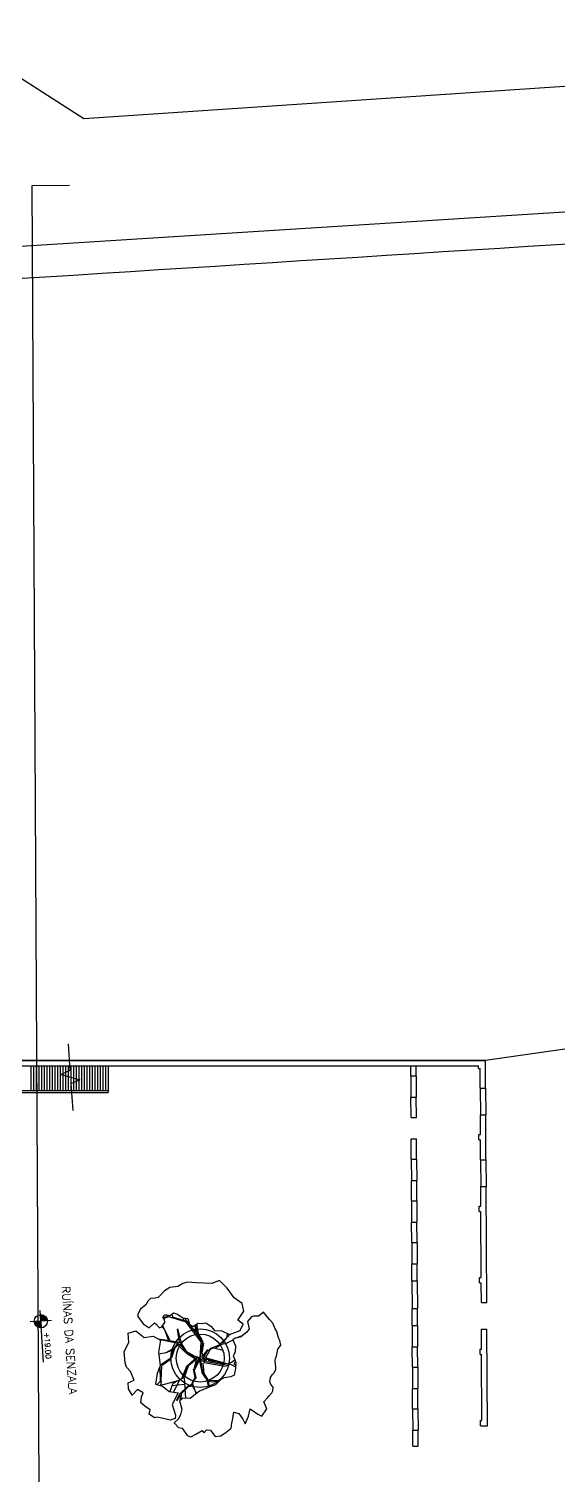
# Model space of a CAD drawing. Header units: millimetres. Extents: x 55520 to 96084, y -58491 to -49645.
# Drawn here: x 58609.7 to 58659.3, y -57673.1 to -57537.5 of the extents above; entities that cross this region are included whole.
import ezdxf
from ezdxf.enums import TextEntityAlignment as Align

# ---------------------------------------------------------------- set-up
doc = ezdxf.new("R2010")
doc.units = ezdxf.units.MM
doc.linetypes.add('HIDDEN', pattern=[9.525, 6.35, -3.175])
for name, color, linetype in [('05_Mobiliário', 1, 'Continuous'), ('Alvenaria Corte', 30, 'Continuous'), ('Alvenaria Vista', 40, 'Continuous'), ('ARQ-COTAS', 1, 'Continuous'), ('ARQ-SÍMBOLOS', 2, 'Continuous'), ('ARQ-TEXTO2', 2, 'Continuous'), ('ARQ-TEXTO3', 3, 'Continuous'), ('Curvas de Nível', 10, 'Continuous'), ('Limite Terreno', 20, 'Continuous'), ('Limites', 250, 'Continuous'), ('Linha Fina', 100, 'Continuous'), ('Projeção', 60, 'HIDDEN'), ('Árvores Existentes', 114, 'Continuous')]:
    doc.layers.add(name, color=color, linetype=linetype)
doc.styles.add('ROMANS', font='romans.shx')

# ---------------------------------------------------------------- blocks, each defined once
blk = doc.blocks.new('ARBOL')
at = {"color": 0, "linetype": 'ByBlock'}
for p, q in [((-1.375, 4.169), (-1.336, 4.042)), ((-1.336, 4.131), (-1.358, 4.18)), ((-1.336, 4.042), (-1.347, 3.661)), ((-1.302, 3.638), (-1.336, 4.131)), ((-1.034, 4.388), (-1.216, 4.399)), ((-0.978, 4.411), (-1.203, 4.42)), ((-0.543, 3.996), (-1.034, 4.388)), ((-0.889, 4.31), (-0.907, 4.428)), ((-0.509, 4.007), (-0.889, 4.31)), ((-0.587, 4.074), (-0.58, 4.163)), ((-0.33, 3.169), (-0.543, 3.996)), ((-0.52, 4.03), (-0.529, 4.132)), ((-0.353, 3.494), (-0.509, 4.007)), ((-1.203, 3.549), (-1.65, 3.817)), ((-1.079, 3.416), (-1.604, 3.774)), ((-0.978, 3.405), (-1.203, 3.549)), ((-1.013, 3.448), (-0.912, 3.884)), ((-0.967, 3.437), (-0.9, 3.895)), ((-0.364, 3.572), (-0.3, 3.784)), ((-0.298, 3.448), (-0.353, 3.494)), ((-0.33, 3.505), (-0.263, 3.774)), ((-0.298, 3.471), (-0.236, 3.794)), ((-1.48, 3.047), (-1.906, 2.969)), ((-1.893, 2.935), (-1.502, 3.024)), ((-1.593, 3.281), (-1.837, 3.338)), ((-1.357, 3.282), (-1.614, 3.282)), ((-1.269, 3.327), (-1.593, 3.281)), ((-1.246, 3.327), (-1.48, 3.047)), ((-1.313, 3.315), (-1.48, 3.047)), ((-1.113, 3.416), (-1.269, 3.327)), ((-1.102, 3.37), (-1.246, 3.327)), ((-1.102, 3.37), (-0.967, 3.058)), ((-1.022, 3.292), (-1.079, 3.416)), ((-0.933, 3.013), (-1.013, 3.393)), ((-0.912, 3.047), (-0.978, 3.405)), ((-0.721, 2.678), (-0.944, 2.991)), ((-0.744, 2.756), (-0.933, 3.013)), ((-0.733, 2.802), (-0.912, 3.047)), ((-0.567, 2.667), (-0.33, 3.169)), ((-0.567, 2.667), (-0.286, 3.136)), ((-0.442, 2.802), (-0.263, 3.102)), ((-0.286, 3.136), (-0.341, 3.437)), ((-0.263, 3.136), (-0.298, 3.448)), ((0.207, 2.846), (0.553, 2.98)), ((0.33, 2.846), (0.565, 2.98)), ((0.553, 2.98), (0.619, 3.091)), ((0.587, 2.98), (0.695, 3.036)), ((-1.961, 2.935), (-2.139, 2.455)), ((-1.905, 2.924), (-2.117, 2.466)), ((-1.112, 2.578), (-1.413, 2.265)), ((-1.101, 2.567), (-1.357, 2.265)), ((-1.313, 2.265), (-1.044, 2.578)), ((-0.765, 2.712), (-1.112, 2.578)), ((-0.732, 2.667), (-1.101, 2.567)), ((-0.567, 2.667), (-0.921, 2.354)), ((-0.91, 2.399), (-0.687, 2.701)), ((-0.631, 2.678), (-0.91, 2.399)), ((-0.554, 2.666), (-0.744, 2.756)), ((-0.554, 2.666), (-0.733, 2.802)), ((-0.631, 2.589), (-0.709, 2.142)), ((-0.567, 2.667), (-0.698, 2.119)), ((-0.567, 2.667), (-0.497, 2.476)), ((-0.486, 2.733), (-0.509, 2.666)), ((-0.509, 2.666), (-0.465, 2.488)), ((-0.465, 2.488), (-0.442, 2.666)), ((-0.442, 2.666), (-0.442, 2.802)), ((-0.441, 2.701), (-0.218, 2.846)), ((-0.43, 2.656), (-0.262, 2.79)), ((-0.419, 2.632), (0.229, 2.13)), ((-0.419, 2.577), (0.083, 2.197)), ((-0.408, 2.465), (-0.419, 2.577)), ((-0.385, 2.611), (-0.129, 2.824)), ((-0.262, 2.79), (-0.106, 2.846)), ((-0.129, 2.824), (-0.017, 2.824)), ((-0.106, 2.846), (0.24, 2.846)), ((-0.017, 2.824), (0.262, 2.622)), ((0.05, 2.79), (0.285, 2.835)), ((0.24, 2.846), (0.464, 2.801)), ((0.464, 2.801), (0.72, 2.822)), ((0.848, 2.833), (1.011, 2.846)), ((-2.117, 2.466), (-2.284, 2.39)), ((-2.106, 2.444), (-2.191, 2.315)), ((-1.581, 2.242), (-2.191, 2.315)), ((-1.77, 2.22), (-1.968, 2.002)), ((-1.514, 2.251), (-1.864, 1.941)), ((-1.825, 2.171), (-1.406, 2.041)), ((-1.357, 2.265), (-1.77, 2.22)), ((-1.335, 2.253), (-1.56, 1.588)), ((-0.989, 2.119), (-1.167, 1.963)), ((-1.044, 2.053), (-1.167, 1.952)), ((-0.966, 2.097), (-1.044, 2.053)), ((-0.933, 2.41), (-0.989, 2.119)), ((-0.921, 2.354), (-0.966, 2.097)), ((-0.698, 2.119), (-0.631, 1.84)), ((-0.553, 2.477), (-0.653, 2.13)), ((-0.653, 2.13), (-0.609, 1.862)), ((-0.497, 2.476), (0.105, 2.096)), ((0.071, 2.153), (-0.408, 2.465)), ((0.083, 2.197), (-0.353, 2.476)), ((0.229, 2.13), (0.071, 2.153)), ((0.105, 2.096), (0.318, 2.084)), ((0.261, 2.13), (0.374, 2.13)), ((0.318, 2.084), (0.443, 1.93)), ((0.374, 2.13), (0.51, 2.162)), ((0.429, 2.063), (0.469, 1.983)), ((0.44, 2.063), (0.504, 2.095)), ((-1.681, 1.796), (-1.893, 1.628)), ((-1.871, 1.616), (-1.681, 1.751)), ((-1.795, 1.523), (-1.793, 1.527)), ((-1.681, 1.751), (-1.762, 1.589)), ((-1.636, 1.784), (-1.725, 1.6)), ((-1.346, 1.93), (-1.681, 1.796)), ((-1.324, 1.907), (-1.636, 1.784)), ((-1.167, 1.952), (-1.346, 1.93)), ((-1.19, 1.885), (-1.324, 1.907)), ((-1.19, 1.952), (-1.156, 1.616)), ((-1.156, 1.592), (-1.145, 1.941)), ((-0.653, 1.829), (-0.676, 1.661)), ((-0.676, 1.661), (-0.671, 1.632)), ((-0.62, 1.796), (-0.664, 1.673)), ((-0.664, 1.673), (-0.653, 1.631)), ((-0.631, 1.84), (-0.497, 1.762)), ((-0.609, 1.862), (-0.452, 1.784)), ((-0.497, 1.762), (-0.257, 1.692)), ((-0.452, 1.784), (-0.214, 1.71))]:
    blk.add_line(p, q, dxfattribs=at)
for p, q in [((-0.272, 3.281), (-0.266, 3.278)), ((-0.266, 3.278), (-0.257, 3.276))]:
    blk.add_line(p, q)
at = {"color": 0, "linetype": 'ByBlock', "flags": 128}
for points in [[(-2.006, 4.806), (-1.93, 4.502), (-1.803, 4.292), (-1.567, 4.384), (-1.517, 4.308), (-1.466, 4.165), (-1.382, 4.165), (-1.23, 4.258), (-1.205, 4.359), (-1.23, 4.452), (-1.129, 4.502), (-1.061, 4.477), (-0.969, 4.41), (-0.825, 4.452), (-0.715, 4.359), (-0.597, 4.174), (-0.446, 4.081), (-0.471, 3.887), (-0.386, 3.769), (-0.184, 3.803), (-0.091, 3.752), (0.069, 3.719), (0.179, 3.542), (0.246, 3.356), (0.474, 3.255), (0.668, 3.036), (1.064, 3.028), (1.233, 3.188), (1.115, 3.382), (1.427, 3.592), (1.469, 3.853), (1.301, 4.14), (1.199, 4.536), (1.056, 4.881), (0.769, 4.881), (0.288, 5.109), (0.01, 5.244), (-0.15, 5.261), (-0.344, 5.235), (-0.614, 5.311), (-0.833, 5.269), (-1.12, 5.143), (-1.222, 5.16), (-1.373, 5.21), (-1.508, 5.151), (-1.593, 5.075), (-1.829, 4.999), (-1.981, 4.881), (-2.006, 4.806)], [(-2.06, 1.565), (-2.097, 1.177), (-2.157, 1.08), (-2.327, 1.092), (-2.521, 1.226), (-2.715, 1.359), (-2.8, 1.371), (-2.922, 1.553), (-2.837, 1.686), (-2.958, 1.868), (-3.043, 2.025), (-2.934, 2.207), (-2.837, 2.316), (-2.97, 2.486), (-3.213, 2.377), (-3.249, 2.631), (-3.176, 2.825), (-2.958, 2.825), (-2.958, 3.153), (-3.031, 3.346), (-3.019, 3.504), (-2.897, 3.868), (-2.631, 4.098), (-2.533, 4.401), (-2.255, 4.377), (-2.085, 4.049), (-1.781, 3.977), (-1.599, 3.759), (-1.818, 3.407), (-1.89, 3.141), (-1.939, 2.947), (-2.133, 2.741), (-2.327, 2.425), (-2.133, 2.268), (-1.987, 2.013), (-1.721, 1.856), (-2.06, 1.565)], [(-1.677, 1.613), (-1.791, 1.581), (-1.802, 1.415), (-1.823, 1.29), (-1.937, 1.134), (-2.052, 1.02), (-2.239, 0.957), (-2.166, 0.749), (-2.052, 0.676), (-1.989, 0.385), (-1.896, 0.291), (-1.698, 0.312), (-1.458, 0.343), (-1.427, 0.25), (-1.302, 0.312), (-1.177, 0.25), (-1.156, 0.114), (-1.114, -0.01), (-0.927, -0.073), (-0.708, -0.021), (-0.5, 0.042), (-0.417, 0.187), (-0.323, 0.333), (-0.208, 0.51), (-0.063, 0.406), (-0.01, 0.177), (0, 0), (0.208, 0.198), (0.354, 0.406), (0.531, 0.135), (0.635, 0.021), (0.885, 0.187), (0.885, 0.447), (1.052, 0.531), (1.135, 0.572), (1.26, 0.635), (1.312, 0.676), (1.364, 0.791), (1.333, 0.905), (1.333, 1.009), (1.406, 1.134), (1.5, 1.196), (1.583, 1.238), (1.687, 1.332), (1.729, 1.415), (1.74, 1.477), (1.781, 1.613), (1.812, 1.675), (1.875, 1.737), (1.948, 1.831), (2.01, 1.945), (2.166, 2.029), (2.187, 2.195), (2.177, 2.289), (2.208, 2.518), (2.198, 2.622), (2.187, 2.83), (2.135, 2.996), (2.041, 3.298), (1.958, 3.277), (1.833, 3.236), (1.677, 3.308), (1.594, 3.308), (1.416, 3.215), (1.364, 2.955), (1.25, 2.882), (0.989, 2.809), (0.802, 2.84), (0.708, 2.819), (0.708, 2.601), (0.614, 2.403), (0.51, 2.31), (0.51, 2.164), (0.5, 2.05), (0.417, 1.873), (0.281, 1.685), (0.156, 1.675), (-0.063, 1.727), (-0.198, 1.717), (-0.427, 1.623), (-0.719, 1.633), (-1.021, 1.633), (-1.26, 1.561), (-1.416, 1.519), (-1.656, 1.633), (-1.677, 1.613)]]:
    blk.add_lwpolyline(points, dxfattribs=at)
blk = doc.blocks.new('Nível_Planta')
at = {"layer": 'ARQ-SÍMBOLOS', "ltscale": 0.1}
h = blk.add_hatch(color=1, dxfattribs=at)
h.dxf.hatch_style = 1
h.paths.add_polyline_path([(-0.25, 0), (0, 0), (0, 0.25, 0.414214)])
h.paths.add_polyline_path([(0.25, 0), (0, 0), (0, -0.25, 0.414214)])
at = {"layer": 'ARQ-SÍMBOLOS', "color": 1}
for p, q in [((1.535, 0), (-0.4, 0)), ((0, 0.4), (0, -0.4))]:
    blk.add_line(p, q, dxfattribs=at)
at = {"layer": 'ARQ-SÍMBOLOS', "color": 1, "ltscale": 0.1}
blk.add_line((-0.25, 0), (0.25, 0), dxfattribs=at)
at = {"layer": 'ARQ-SÍMBOLOS', "color": 1}
blk.add_circle((0, 0), 0.25, dxfattribs=at)
at = {"layer": 'ARQ-TEXTO2', "style": 'ROMANS'}
blk.add_attdef('NIVEL-ACABADO', text='', height=0.2, dxfattribs=at).set_placement((0.432, 0.034), align=Align.BOTTOM_LEFT)

msp = doc.modelspace()

# ---------------------------------------------------------------- linework, layer by layer
at = {"layer": '05_Mobiliário'}
for radius in [2.75, 2.25]:
    msp.add_circle((58625.729, -57662.113), radius, dxfattribs=at)
at = {"layer": 'Alvenaria Corte'}
for p, q in [((58579.1, -57634.218), (58652.487, -57634.218)), ((58579.1, -57634.718), (58651.84, -57634.718)), ((58608.1, -57634.718), (58617.1, -57634.718)), ((58645.494, -57635.668), (58645.489, -57634.718)), ((58645.995, -57635.668), (58645.989, -57634.718)), ((58651.841, -57634.968), (58651.84, -57634.718)), ((58651.841, -57634.968), (58651.991, -57634.968)), ((58652.001, -57636.817), (58651.991, -57634.968)), ((58652.501, -57636.817), (58652.487, -57634.218)), ((58645.494, -57635.668), (58645.995, -57635.668)), ((58652.001, -57636.817), (58652.501, -57636.817)), ((58607.9, -57637.218), (58617.1, -57637.218)), ((58608.1, -57637.018), (58617.1, -57637.018)), ((58617.1, -57637.018), (58617.1, -57637.218)), ((58645.505, -57637.668), (58646.005, -57637.668)), ((58645.515, -57639.568), (58645.505, -57637.668)), ((58646.015, -57639.568), (58646.005, -57637.668)), ((58652.014, -57639.317), (58652.514, -57639.317)), ((58652.024, -57641.167), (58652.014, -57639.317)), ((58652.536, -57643.517), (58652.514, -57639.317)), ((58645.515, -57639.568), (58646.015, -57639.568)), ((58645.526, -57641.568), (58646.026, -57641.568)), ((58645.536, -57643.468), (58645.526, -57641.568)), ((58646.036, -57643.468), (58646.026, -57641.568)), ((58651.874, -57641.167), (58652.024, -57641.167)), ((58651.877, -57641.667), (58651.874, -57641.167)), ((58651.877, -57641.667), (58652.027, -57641.667)), ((58652.036, -57643.517), (58652.027, -57641.667)), ((58645.536, -57643.468), (58646.036, -57643.468)), ((58652.036, -57643.517), (58652.536, -57643.517)), ((58645.547, -57645.468), (58646.047, -57645.468)), ((58645.557, -57647.368), (58645.547, -57645.468)), ((58646.057, -57647.368), (58646.047, -57645.468)), ((58652.05, -57646.017), (58652.55, -57646.017)), ((58652.06, -57647.867), (58652.05, -57646.017)), ((58652.608, -57656.917), (58652.55, -57646.017)), ((58645.557, -57647.368), (58646.057, -57647.368)), ((58651.91, -57647.867), (58652.06, -57647.867)), ((58651.912, -57648.367), (58651.91, -57647.867)), ((58651.912, -57648.367), (58652.062, -57648.367)), ((58652.095, -57654.567), (58652.062, -57648.367)), ((58645.578, -57651.268), (58645.568, -57649.368)), ((58645.568, -57649.368), (58646.068, -57649.368)), ((58646.078, -57651.268), (58646.068, -57649.368)), ((58645.578, -57651.268), (58646.078, -57651.268)), ((58645.597, -57654.868), (58645.588, -57653.268)), ((58645.588, -57653.268), (58646.088, -57653.268)), ((58646.097, -57654.868), (58646.088, -57653.268)), ((58645.597, -57654.868), (58646.097, -57654.868)), ((58651.945, -57654.567), (58652.095, -57654.567)), ((58651.948, -57655.067), (58651.945, -57654.567)), ((58651.948, -57655.067), (58652.098, -57655.067)), ((58652.108, -57656.917), (58652.098, -57655.067)), ((58652.108, -57656.917), (58652.608, -57656.917)), ((58645.619, -57659.068), (58645.611, -57657.468)), ((58645.611, -57657.468), (58646.111, -57657.468)), ((58646.119, -57659.068), (58646.111, -57657.468)), ((58645.619, -57659.068), (58646.119, -57659.068)), ((58652.121, -57659.417), (58652.621, -57659.417)), ((58652.131, -57661.267), (58652.121, -57659.417)), ((58652.669, -57668.467), (58652.621, -57659.417)), ((58645.64, -57662.968), (58645.63, -57661.068)), ((58645.63, -57661.068), (58646.13, -57661.068)), ((58646.14, -57662.968), (58646.13, -57661.068)), ((58651.981, -57661.267), (58652.131, -57661.267)), ((58651.984, -57661.767), (58651.981, -57661.267)), ((58651.984, -57661.767), (58652.134, -57661.767)), ((58652.167, -57667.967), (58652.134, -57661.767)), ((58645.64, -57662.968), (58646.14, -57662.968)), ((58645.661, -57666.868), (58645.651, -57664.968)), ((58645.651, -57664.968), (58646.151, -57664.968)), ((58646.161, -57666.868), (58646.151, -57664.968)), ((58645.661, -57666.868), (58646.161, -57666.868)), ((58652.017, -57667.967), (58652.167, -57667.967)), ((58652.019, -57668.467), (58652.017, -57667.967)), ((58645.679, -57670.368), (58645.671, -57668.868)), ((58645.671, -57668.868), (58646.171, -57668.868)), ((58646.179, -57670.368), (58646.171, -57668.868)), ((58652.019, -57668.467), (58652.669, -57668.467)), ((58645.679, -57670.368), (58646.179, -57670.368))]:
    msp.add_line(p, q, dxfattribs=at)
at = {"layer": 'Alvenaria Vista'}
for p, q in [((58613.6, -57634.718), (58613.6, -57637.018)), ((58613.85, -57634.718), (58613.85, -57637.018)), ((58614.1, -57634.718), (58614.1, -57637.018)), ((58614.35, -57634.718), (58614.35, -57637.018)), ((58614.6, -57634.718), (58614.6, -57637.018)), ((58614.85, -57634.718), (58614.85, -57637.018)), ((58615.1, -57634.718), (58615.1, -57637.018)), ((58615.35, -57634.718), (58615.35, -57637.018)), ((58615.6, -57634.718), (58615.6, -57637.018)), ((58615.85, -57634.718), (58615.85, -57637.018)), ((58616.1, -57634.718), (58616.1, -57637.018)), ((58616.35, -57634.718), (58616.35, -57637.018)), ((58616.6, -57634.718), (58616.6, -57637.018)), ((58616.85, -57634.718), (58616.85, -57637.018)), ((58617.1, -57634.718), (58617.1, -57637.018)), ((58645.494, -57635.668), (58645.505, -57637.668)), ((58645.995, -57635.668), (58646.005, -57637.668)), ((58652.001, -57636.817), (58652.014, -57639.317)), ((58652.501, -57636.817), (58652.514, -57639.317)), ((58645.536, -57643.468), (58645.547, -57645.468)), ((58646.036, -57643.468), (58646.047, -57645.468)), ((58652.036, -57643.517), (58652.05, -57646.017)), ((58652.536, -57643.517), (58652.55, -57646.017)), ((58645.557, -57647.368), (58645.568, -57649.368)), ((58646.057, -57647.368), (58646.068, -57649.368)), ((58645.578, -57651.268), (58645.588, -57653.268)), ((58646.078, -57651.268), (58646.088, -57653.268)), ((58645.597, -57654.867), (58645.611, -57657.468)), ((58646.097, -57654.867), (58646.111, -57657.468)), ((58645.619, -57659.068), (58645.63, -57661.068)), ((58646.119, -57659.068), (58646.13, -57661.068)), ((58645.64, -57662.968), (58645.651, -57664.968)), ((58646.14, -57662.968), (58646.151, -57664.968)), ((58645.661, -57666.868), (58645.671, -57668.868)), ((58646.161, -57666.868), (58646.171, -57668.868))]:
    msp.add_line(p, q, dxfattribs=at)
msp.add_open_spline([(58626.903, -57842.639), (58608.543, -57780.147), (58590.182, -57717.654), (58571.822, -57655.161), (58570.208, -57644.994), (58568.595, -57634.828), (58566.981, -57624.661), (58568.382, -57612.146), (58569.783, -57599.63), (58571.183, -57587.114), (58578.291, -57578.721), (58585.4, -57570.328), (58592.508, -57561.935), (58649.395, -57558.343), (58706.283, -57554.75), (58763.17, -57551.158), (58782.434, -57549.337), (58801.697, -57547.515), (58820.96, -57545.694)], degree=3, knots=[20.3224163, 20.3224163, 20.3224163, 20.3224163, 21.3053757, 21.3053757, 21.3053757, 22.3053757, 22.3053757, 22.3053757, 23.3053757, 23.3053757, 23.3053757, 24.3053757, 24.3053757, 24.3053757, 25.3053757, 25.3053757, 25.3053757, 25.5933686, 25.5933686, 25.5933686, 25.5933686], dxfattribs=at)
at = {"layer": 'ARQ-COTAS'}
msp.add_lwpolyline([(58614.695, -57784.312), (58611.203, -57784.33), (58609.966, -57552.199), (58613.458, -57552.18)], dxfattribs=at)
at = {"layer": 'Curvas de Nível'}
msp.add_lwpolyline([(58662.796, -57632.758), (58652.487, -57634.218), (58568.498, -57634.218)], dxfattribs=at)
at = {"layer": 'Limite Terreno'}
msp.add_lwpolyline([(58623.837, -57842.846), (58568.889, -57655.821), (58563.955, -57624.731), (58568.304, -57585.872), (58591.044, -57559.022), (58762.935, -57548.167), (58820.758, -57542.699)], dxfattribs=at)
at = {"layer": 'Limites'}
msp.add_lwpolyline([(58738.391, -57400.175), (58605.414, -57539.914), (58614.8, -57545.926), (58706.848, -57539.721), (58819.713, -57527.193)], dxfattribs=at)
at = {"layer": 'Linha Fina', "linetype": 'Continuous'}
msp.add_lwpolyline([(58613.341, -57632.654), (58613.51, -57635.162), (58612.674, -57635.532), (58614.429, -57636.04), (58613.594, -57636.41), (58613.763, -57638.918)], dxfattribs=at)
at = {"layer": 'Projeção'}
for p, q in [((58609.85, -57634.718), (58609.85, -57637.018)), ((58610.1, -57634.718), (58610.1, -57637.018)), ((58610.35, -57634.718), (58610.35, -57637.018)), ((58610.6, -57634.718), (58610.6, -57637.018)), ((58610.85, -57634.718), (58610.85, -57637.018)), ((58611.1, -57634.718), (58611.1, -57637.018)), ((58611.35, -57634.718), (58611.35, -57637.018)), ((58611.6, -57634.718), (58611.6, -57637.018)), ((58611.85, -57634.718), (58611.85, -57637.018)), ((58612.1, -57634.718), (58612.1, -57637.018)), ((58612.35, -57634.718), (58612.35, -57637.018)), ((58612.6, -57634.718), (58612.6, -57637.018)), ((58612.85, -57634.718), (58612.85, -57637.018)), ((58613.1, -57634.718), (58613.1, -57637.018)), ((58613.35, -57634.718), (58613.35, -57637.018))]:
    msp.add_line(p, q, dxfattribs=at)

# ---------------------------------------------------------------- block references
at = {"layer": 'ARQ-SÍMBOLOS', "xscale": 2.5, "yscale": 2.5, "zscale": 2.5, "rotation": 273.8554613186972}
msp.add_blockref('Nível_Planta', (58610.776, -57658.657), dxfattribs=at).add_auto_attribs({'NIVEL-ACABADO': '+19.00'})
at = {"layer": 'Árvores Existentes', "xscale": 2.73177010559282, "yscale": 2.73177010559282, "zscale": 2.73177010559282, "rotation": 22.32096379473582}
msp.add_blockref('ARBOL', (58629.938, -57668.267), dxfattribs=at)

# ---------------------------------------------------------------- texts
at = {"layer": 'ARQ-TEXTO3', "color": 2, "insert": (58613.457, -57660.428), "char_height": 0.75, "attachment_point": 5, "rotation": 273.85546, "style": 'ROMANS'}
msp.add_mtext('RUÍNAS DA SENZALA', dxfattribs=at)

doc.saveas('drawing.dxf')
